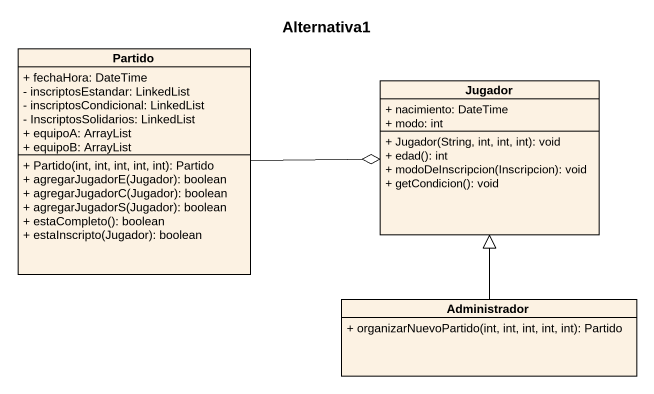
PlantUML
@startuml
title Alternativa1
hide circle
hide empty members
skinparam classAttributeIconSize 0
class Partido {
  + fechaHora: DateTime
  - inscriptosEstandar: LinkedList
  - inscriptosCondicional: LinkedList
  - InscriptosSolidarios: LinkedList
  + equipoA: ArrayList
  + equipoB: ArrayList
  + Partido(int, int, int, int, int): Partido
  + agregarJugadorE(Jugador): boolean
  + agregarJugadorC(Jugador): boolean
  + agregarJugadorS(Jugador): boolean
  + estaCompleto(): boolean
  + estaInscripto(Jugador): boolean
}
class Jugador {
  + nacimiento: DateTime
  + modo: int
  + Jugador(String, int, int, int): void
  + edad(): int
  + modoDeInscripcion(Inscripcion): void
  + getCondicion(): void
}
class Administrador {
  + organizarNuevoPartido(int, int, int, int, int): Partido
}
Partido -right-o Jugador
Administrador -up-|> Jugador
@enduml
